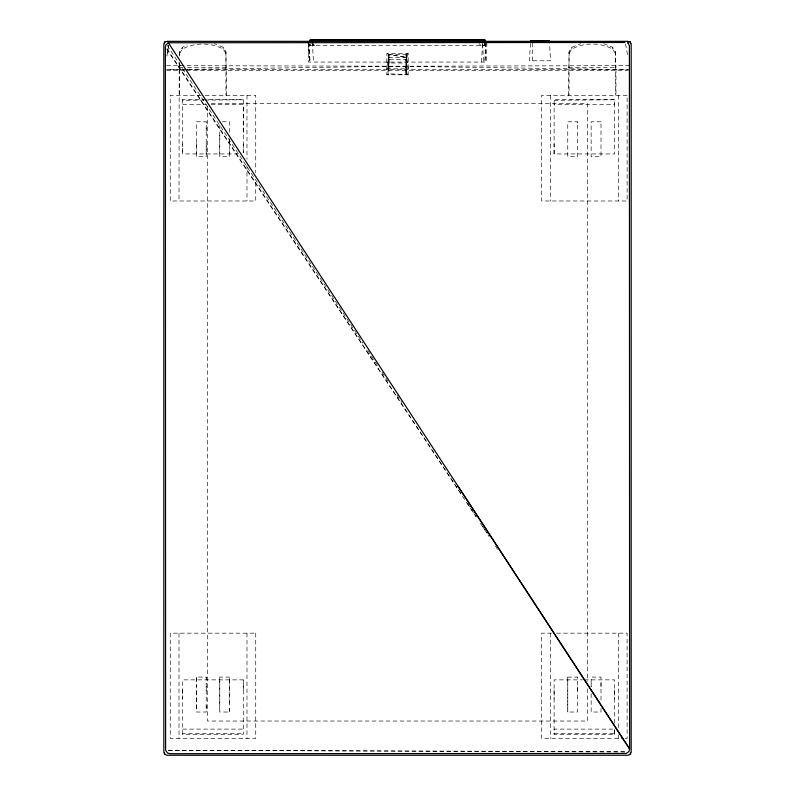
<?xml version="1.0" encoding="UTF-8"?>
<svg xmlns="http://www.w3.org/2000/svg" width="795" height="795" viewBox="0 0 795 795"><rect width="100%" height="100%" fill="white"/><g stroke="black" fill="none" stroke-linecap="round" stroke-linejoin="round"><path stroke-width="0.6" stroke-dasharray="3.98 2.98" d="M179.213 62.755L179.004 200.986M182.711 734.332L182.711 679.864L243.27 679.864L243.27 734.332L182.711 734.332L182.711 733.497L243.27 733.497L243.27 734.332M238.321 153.942L182.711 153.942L182.711 143.895M206.193 99.584L182.711 99.474L182.711 100.309L203.719 100.12M196.365 677.092L196.365 712.022L206.223 712.022L206.223 677.092L196.365 677.092L196.365 686.691M196.365 153.365L196.365 150.533M196.365 147.115L196.365 143.289M206.223 708.673L206.223 705.841M206.223 690.517L206.223 683.273M206.223 678.344L206.223 677.092M206.223 153.365L206.223 143.289M206.223 131.384L206.223 127.965M206.223 123.036L206.223 121.784L196.365 121.784L196.365 156.714L206.223 156.714L206.223 121.784M219.758 153.365L219.758 150.533M219.758 147.115L219.758 143.289M219.758 139.244L219.758 135.21M226.525 95.321L225.929 51.735L223.186 47.293L214.342 43.675M229.616 712.022L229.616 677.092L219.758 677.092L219.758 712.022L229.616 712.022L229.616 708.673M229.616 153.365L229.616 150.533M229.616 143.289L229.616 139.244M243.27 689.911L243.27 679.864M243.27 152.71L243.27 99.753L207.425 99.584M614.664 729.383L614.664 734.332L554.105 734.332L554.105 679.864L582.526 679.864M554.105 153.942L554.105 99.474L614.664 99.753L614.664 153.942L554.105 153.942L554.105 143.895M567.759 712.022L567.759 677.092L577.617 677.092L577.617 712.022L567.759 712.022L567.759 710.77M577.617 690.517L577.617 686.691M577.617 678.344L577.617 677.092M577.617 123.036L577.617 121.784L567.759 121.784L567.759 156.714L577.617 156.714L577.617 121.784M591.152 683.273L591.152 686.691L591.152 677.092L601.01 677.092L601.01 701.468M601.01 686.691L601.01 683.273M614.664 723.192L614.664 679.864L583.769 679.864M532.471 60.768L532.57 41.052M486.858 42.682L486.421 62.07L308.579 62.07L308.142 42.682M408.183 53.404L406.106 54.597L406.802 62.984L405.808 66.75L389.192 66.75L388.894 54.597L388 71.331L389.192 66.75L388.198 62.984L388.894 54.597L388.894 74.78L388.129 73.776C387.105 67.237 389.58 61.016 388.894 54.597L386.817 68.837L408.183 68.837L406.553 57.339L388.894 54.597L386.817 53.404L388.894 54.597L406.106 54.597L407.298 53.404L406.553 57.339L406.106 74.78L408.183 74.78L408.183 53.404L386.817 53.404L386.817 74.78L408.183 74.78M485.516 42.662L484.94 62.07L486.033 42.483M179.491 55.411L179.63 51.735L182.373 47.293L187.222 44.868M568.475 95.321L569.071 51.735L571.814 47.293L580.658 43.675M485.884 43.765L485.129 45.683L309.931 45.683L310.05 43.407M407.298 53.404L406.106 74.78L406.742 72.633L406.802 62.984L405.808 59.695L406.553 57.339L388.198 54.348L388.198 62.984L406.802 62.984L406.106 74.78L405.808 66.75L407.149 74.561L388.129 73.776L386.817 74.78M530.424 43.437L529.43 60.768L550.528 60.768L549.564 43.437M481.482 62.07L482.644 42.284L483.459 62.07M485.387 43.665L485.129 45.683L485.864 43.765M168.629 45.395L166.91 56.107L168.689 45.355M310.825 43.665L310.189 45.683L309.225 43.775L309.931 45.683M179.63 53.513L182.373 49.081C194.586 42.373 210.973 42.373 223.186 49.081L225.929 53.513M569.071 53.513L571.814 49.071C584.027 42.373 600.414 42.373 612.627 49.071L615.37 53.513M483.469 45.683L484.831 43.665M311.839 43.417L313.916 45.683L315.923 43.536M406.553 57.339L388.198 57.697L389.192 59.695L405.808 59.695L406.106 74.78L406.106 54.597M204.961 100.11L243.27 99.753M554.105 100.309L614.664 99.753L614.664 104.692L554.105 104.692M629.62 65.637L397.5 66.233L185.235 65.687M179.034 67.654L183.287 67.654M187.56 67.654L226.525 67.654M568.475 67.654L615.966 67.654L615.966 95.321M187.719 69.672L166.622 69.672L397.5 66.233L628.378 69.652L188.962 69.672M166.622 70.387L185.235 70.387M186.477 70.387L628.378 70.387M201.244 95.321L170.249 95.321L170.249 200.986L255.732 200.986L255.732 180.097M205.219 95.321L255.732 95.321L255.732 172.724M211.251 103.628L587.475 103.628L587.475 681.365M182.711 104.692L206.193 104.692M211.132 104.692L243.27 104.692L243.27 134.892M222.222 121.784L229.616 121.784L229.616 133.292M551.551 633.168L541.643 633.168L541.643 738.485L623.409 738.485M556.51 633.168L627.126 633.168L627.126 738.485L624.651 738.485M182.711 729.114L243.27 729.114M554.105 733.497L614.664 733.497M166.622 65.637L184.003 65.687M624.562 751.643L166.88 750.261L625.039 752.03M603.783 43.675L612.627 47.293L615.37 51.735L615.966 67.654M479.077 43.526L481.084 45.683M166.98 48.654L461.259 494.102M467.42 503.424L476.324 516.889M482.476 526.22L487.265 533.465M166.791 49.211L476.255 517.078M480.369 523.289L489.263 536.744M495.424 546.056L498.167 550.2M167.169 45.305L362.927 343.152M367.697 350.416L377.933 365.988M382.027 372.209L388.844 382.594M397.033 395.045L401.803 402.31M313.439 43.387L313.916 45.683M625.496 43.884L628.02 57.18M312.356 42.284L313.518 62.07M308.967 42.483L310.06 62.07M308.4 42.284L309.444 62.07L308.778 44.013M618.371 95.321L618.371 200.986M618.371 633.168L618.371 729.81M618.371 734.769L618.371 738.485M615.37 51.735L615.37 95.321M614.664 689.911L614.664 698.914M614.664 734.332L614.664 729.114L554.105 729.114L554.105 734.332M612.627 47.293L612.627 49.071M601.01 708.405L601.01 712.022L591.152 712.022L591.152 692.534M587.475 688.808L587.475 721.035L207.525 721.035L207.525 103.628M571.814 47.293L571.814 49.071M569.071 51.735L569.071 95.321M567.759 677.092L567.759 686.691M567.759 690.517L567.759 708.673M554.105 689.911L554.105 698.914M550.388 95.321L550.388 200.986M550.388 633.168L550.388 738.485M246.987 95.321L246.987 159.209M246.987 165.36L246.987 200.986M246.987 633.168L246.987 738.485M243.27 143.895L243.27 152.829M229.616 138.648L229.616 156.714L219.758 156.714L219.758 125.133M229.616 678.344L229.616 705.841M225.929 51.735L225.929 95.321M223.186 47.293L223.186 49.081M219.758 678.344L219.758 708.673M196.365 690.517L196.365 710.77M182.711 99.474L182.711 153.942M182.711 689.911L182.711 698.914M182.373 47.293L182.373 49.081M179.63 51.735L179.63 55.869M179.63 62.626L179.63 95.321M179.004 633.168L179.004 738.485M255.732 633.168L255.732 738.485L170.249 738.485L170.249 633.168L255.732 633.168M627.126 95.321L541.643 95.321L541.643 200.986L627.126 200.986L627.126 95.321M601.01 121.784L591.152 121.784L591.152 156.714L601.01 156.714L601.01 121.784M485.129 45.683L484.9 43.387L485.069 45.683"/><path stroke-width="1.19" d="M310.11 42.264L310.229 39.989L484.771 39.989L485.765 41.867M164.426 43.636L164.784 41.896L167.407 41.35L627.593 41.35L630.216 41.887L631.18 44.093L631.18 752.08L630.216 754.286L628.02 755.25L166.98 755.25L164.784 754.286L163.82 752.08L163.82 44.093L164.784 41.896M630.216 754.286L630.574 752.537M548.639 41.887L548.888 40.962L546.92 41.887L545.161 40.962L530.563 40.962L531.09 41.887L531 40.962L546.622 40.962L546.92 41.887L548.053 40.962L548.639 41.887L549.424 40.962L545.161 40.962L542.955 41.887L539.974 40.933L537.937 41.887L534.985 40.962L534.419 41.887L532.014 40.962L531.994 41.887L530.563 40.962M478.679 41.857L479.226 39.949L484.771 39.989L484.89 42.264L484.543 39.949L485.685 41.857L484.543 39.949L485.189 41.757M309.235 41.877L310.229 39.989L312.713 39.949L479.226 39.949M311.67 41.757L312.713 39.949L313.19 42.244M309.315 41.896L310.467 40.048L310.915 41.787M532.57 41.052L531.994 41.887L531 40.962M624.87 42.483L168.808 42.751L165.996 44.689L165.38 47.233L165.599 750.301L167.576 753.074L170.13 753.69L626.231 753.471L629.004 751.494L629.62 748.94L629.402 45.871L627.593 41.35L627.971 43.347M482.585 40.048L484.781 42.006M167.407 41.35L629.62 748.94L457.9 486.063M315.774 39.949L316.321 41.857M630.216 41.887L630.574 43.636M164.426 752.537L164.784 754.286"/></g></svg>
